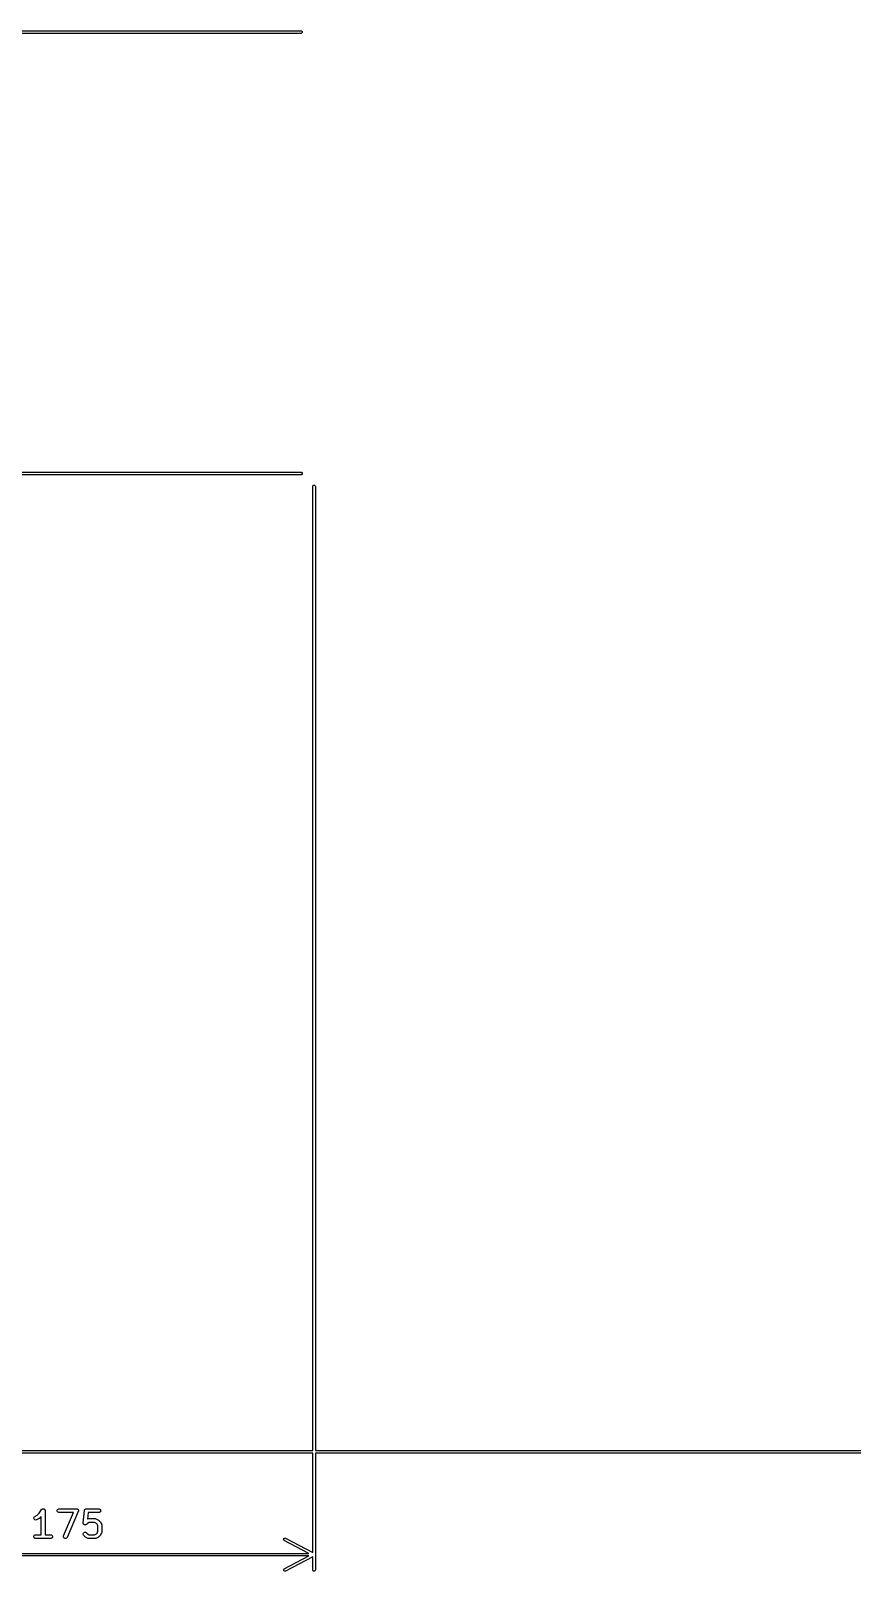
# Model space of a CAD drawing. Header units: inches. Extents: x 0.4 to 11.3, y -7.9 to -0.4.
# Drawn here: x 1.648 to 2.895, y -6.517 to -4.181 of the extents above; entities that cross this region are included whole.
import ezdxf

# ---------------------------------------------------------------- set-up
doc = ezdxf.new("R2010")
doc.units = ezdxf.units.IN
doc.header["$MEASUREMENT"] = 0
doc.layers.add('User.Drawings', color=9, linetype='CONTINUOUS', true_color=0xc2c2c2)

msp = doc.modelspace()

# ---------------------------------------------------------------- linework, layer by layer
at = {"layer": 'User.Drawings', "linetype": 'CONTINUOUS'}
for p, q in [((1.1229, -4.1811), (2.0536, -4.1811)), ((2.0586, -4.185), (1.1375, -4.185)), ((2.0536, -4.1811), (2.0586, -4.1811)), ((2.0586, -4.1811), (2.0593, -4.1813)), ((2.0593, -4.1849), (2.0586, -4.185)), ((2.0593, -4.1813), (2.0604, -4.1823)), ((2.0604, -4.1838), (2.0593, -4.1849)), ((2.0604, -4.1823), (2.0604, -4.1838)), ((1.1375, -4.8504), (2.0586, -4.8504)), ((2.0586, -4.8543), (1.141, -4.8543)), ((2.0586, -4.8504), (2.0593, -4.8505)), ((2.0593, -4.8542), (2.0586, -4.8543)), ((2.0593, -4.8505), (2.0604, -4.8516)), ((2.0604, -4.8531), (2.0593, -4.8542)), ((2.0604, -4.8516), (2.0604, -4.8531)), ((2.0763, -4.872), (2.0764, -4.8713)), ((2.0763, -6.3339), (2.0763, -4.872)), ((2.0764, -4.8713), (2.0775, -4.8702)), ((2.0775, -4.8702), (2.079, -4.8702)), ((2.079, -4.8702), (2.0801, -4.8713)), ((2.0801, -4.8713), (2.0802, -4.872)), ((2.0802, -4.872), (2.0802, -6.3339)), ((1.2193, -6.3339), (2.0763, -6.3339)), ((2.0763, -6.3378), (1.2193, -6.3378)), ((2.0763, -6.4885), (2.0763, -6.3378)), ((2.0802, -6.3339), (11.1004, -6.3339)), ((11.1267, -6.3378), (2.0802, -6.3378)), ((2.0802, -6.3378), (2.0802, -6.5148)), ((1.6646, -6.4234), (1.665, -6.4229)), ((1.665, -6.4229), (1.6652, -6.4227)), ((1.6652, -6.4227), (1.6654, -6.4225)), ((1.6654, -6.4225), (1.6657, -6.4224)), ((1.6657, -6.4224), (1.6659, -6.4223)), ((1.6659, -6.4223), (1.6662, -6.4222)), ((1.6662, -6.4222), (1.6665, -6.4221)), ((1.6665, -6.4221), (1.6668, -6.4221)), ((1.6668, -6.4221), (1.667, -6.422)), ((1.667, -6.422), (1.6673, -6.4221)), ((1.6673, -6.4221), (1.6676, -6.4221)), ((1.6676, -6.4221), (1.6679, -6.4222)), ((1.6679, -6.4222), (1.6682, -6.4223)), ((1.6682, -6.4223), (1.6684, -6.4224)), ((1.6684, -6.4224), (1.6687, -6.4225)), ((1.6687, -6.4225), (1.6689, -6.4227)), ((1.6689, -6.4227), (1.6691, -6.4229)), ((1.6691, -6.4229), (1.6693, -6.4231)), ((1.689, -6.4234), (1.6898, -6.4225)), ((1.6898, -6.4225), (1.6908, -6.4221)), ((1.6908, -6.4221), (1.6914, -6.422)), ((1.6914, -6.422), (1.7177, -6.422)), ((1.7177, -6.422), (1.7182, -6.4221)), ((1.7182, -6.4221), (1.7183, -6.4221)), ((1.7183, -6.4221), (1.7183, -6.4221)), ((1.7183, -6.4221), (1.7188, -6.4223)), ((1.7188, -6.4223), (1.7193, -6.4225)), ((1.7193, -6.4225), (1.7193, -6.4226)), ((1.7193, -6.4226), (1.7193, -6.4226)), ((1.7193, -6.4226), (1.7197, -6.423)), ((1.7197, -6.423), (1.7201, -6.4234)), ((1.7304, -6.4231), (1.7307, -6.4228)), ((1.7307, -6.4228), (1.731, -6.4225)), ((1.731, -6.4225), (1.7312, -6.4225)), ((1.7312, -6.4225), (1.7313, -6.4224)), ((1.7313, -6.4224), (1.7317, -6.4223)), ((1.7317, -6.4223), (1.7321, -6.4221)), ((1.7321, -6.4221), (1.7323, -6.4221)), ((1.7323, -6.4221), (1.7324, -6.4221)), ((1.7324, -6.4221), (1.7325, -6.4221)), ((1.7325, -6.4221), (1.7327, -6.422)), ((1.7327, -6.422), (1.7514, -6.422)), ((1.7514, -6.422), (1.752, -6.4221)), ((1.752, -6.4221), (1.7531, -6.4225)), ((1.7531, -6.4225), (1.7539, -6.4234)), ((1.6529, -6.4359), (1.6532, -6.4348)), ((1.653, -6.437), (1.6529, -6.4359)), ((1.6535, -6.4381), (1.653, -6.437)), ((1.6532, -6.4348), (1.654, -6.4339)), ((1.6543, -6.4388), (1.6535, -6.4381)), ((1.654, -6.4339), (1.6545, -6.4336)), ((1.6554, -6.4392), (1.6543, -6.4388)), ((1.6545, -6.4336), (1.6578, -6.4319)), ((1.6566, -6.4391), (1.6554, -6.4392)), ((1.6571, -6.4389), (1.6566, -6.4391)), ((1.6609, -6.437), (1.6571, -6.4389)), ((1.6578, -6.4319), (1.661, -6.4287)), ((1.6611, -6.4369), (1.6609, -6.437)), ((1.661, -6.4287), (1.6646, -6.4234)), ((1.6612, -6.4368), (1.6611, -6.4369)), ((1.6613, -6.4368), (1.6612, -6.4368)), ((1.6614, -6.4367), (1.6613, -6.4368)), ((1.6616, -6.4365), (1.6614, -6.4366)), ((1.6614, -6.4366), (1.6614, -6.4367)), ((1.6641, -6.434), (1.6616, -6.4365)), ((1.6641, -6.4614), (1.6641, -6.434)), ((1.6646, -6.4234), (1.6646, -6.4234)), ((1.6646, -6.4234), (1.6646, -6.4234)), ((1.6646, -6.4234), (1.6646, -6.4234)), ((1.6693, -6.4231), (1.6695, -6.4234)), ((1.6695, -6.4234), (1.6696, -6.4236)), ((1.6696, -6.4236), (1.6698, -6.4239)), ((1.6698, -6.4239), (1.6698, -6.4241)), ((1.6698, -6.4241), (1.6699, -6.4244)), ((1.6699, -6.4244), (1.67, -6.425)), ((1.67, -6.425), (1.67, -6.425)), ((1.67, -6.425), (1.67, -6.425)), ((1.67, -6.425), (1.67, -6.425)), ((1.67, -6.425), (1.67, -6.4614)), ((1.6885, -6.4244), (1.689, -6.4234)), ((1.6885, -6.4256), (1.6885, -6.4244)), ((1.689, -6.4266), (1.6885, -6.4256)), ((1.6898, -6.4274), (1.689, -6.4266)), ((1.6908, -6.4279), (1.6898, -6.4274)), ((1.6914, -6.4279), (1.6908, -6.4279)), ((1.7132, -6.4279), (1.6914, -6.4279)), ((1.6981, -6.4632), (1.7132, -6.4279)), ((1.7204, -6.4262), (1.7035, -6.4655)), ((1.7201, -6.4234), (1.7201, -6.4234)), ((1.7201, -6.4234), (1.7201, -6.4234)), ((1.7201, -6.4234), (1.7203, -6.4239)), ((1.7203, -6.4239), (1.7206, -6.4244)), ((1.7206, -6.4256), (1.7204, -6.4262)), ((1.7206, -6.4244), (1.7206, -6.4244)), ((1.7206, -6.4244), (1.7206, -6.4245)), ((1.7206, -6.4245), (1.7206, -6.425)), ((1.7206, -6.425), (1.7206, -6.4256)), ((1.7206, -6.4256), (1.7206, -6.4256)), ((1.7206, -6.4256), (1.7206, -6.4256)), ((1.7279, -6.4434), (1.7297, -6.4247)), ((1.7279, -6.444), (1.7279, -6.4434)), ((1.7279, -6.4442), (1.7279, -6.444)), ((1.7279, -6.4443), (1.7279, -6.4442)), ((1.7281, -6.4447), (1.7279, -6.4443)), ((1.7282, -6.4451), (1.7281, -6.4447)), ((1.7283, -6.4452), (1.7282, -6.4451)), ((1.7283, -6.4454), (1.7283, -6.4452)), ((1.7286, -6.4457), (1.7283, -6.4454)), ((1.7289, -6.446), (1.7286, -6.4457)), ((1.729, -6.4461), (1.7289, -6.446)), ((1.7292, -6.4462), (1.729, -6.4461)), ((1.7295, -6.4464), (1.7292, -6.4462)), ((1.7299, -6.4466), (1.7295, -6.4464)), ((1.7297, -6.4247), (1.7298, -6.4245)), ((1.7298, -6.4241), (1.73, -6.4238)), ((1.7298, -6.4243), (1.7298, -6.4241)), ((1.7298, -6.4244), (1.7298, -6.4243)), ((1.7298, -6.4245), (1.7298, -6.4244)), ((1.73, -6.4238), (1.7302, -6.4234)), ((1.7302, -6.4234), (1.7303, -6.4232)), ((1.7303, -6.4232), (1.7304, -6.4231)), ((1.7318, -6.4465), (1.7314, -6.4466)), ((1.7322, -6.4463), (1.7318, -6.4465)), ((1.7323, -6.4463), (1.7322, -6.4463)), ((1.7324, -6.4462), (1.7323, -6.4463)), ((1.7329, -6.4458), (1.7324, -6.4462)), ((1.7344, -6.4443), (1.7329, -6.4458)), ((1.7353, -6.4279), (1.7344, -6.4377)), ((1.7344, -6.4377), (1.7351, -6.4373)), ((1.7371, -6.4429), (1.7344, -6.4443)), ((1.7351, -6.4373), (1.7356, -6.4371)), ((1.7514, -6.4279), (1.7353, -6.4279)), ((1.7356, -6.4371), (1.7357, -6.4371)), ((1.7357, -6.4371), (1.7358, -6.4371)), ((1.7358, -6.4371), (1.7364, -6.437)), ((1.7364, -6.437), (1.7458, -6.437)), ((1.7451, -6.4429), (1.7371, -6.4429)), ((1.7478, -6.4443), (1.7451, -6.4429)), ((1.7458, -6.437), (1.7464, -6.4371)), ((1.7464, -6.4371), (1.7465, -6.4371)), ((1.7465, -6.4371), (1.7466, -6.4371)), ((1.7466, -6.4371), (1.7471, -6.4373)), ((1.7471, -6.4373), (1.7509, -6.4392)), ((1.749, -6.4455), (1.7478, -6.4443)), ((1.7503, -6.4482), (1.749, -6.4455)), ((1.7509, -6.4392), (1.7511, -6.4394)), ((1.7511, -6.4394), (1.7512, -6.4394)), ((1.7512, -6.4394), (1.7513, -6.4395)), ((1.7513, -6.4395), (1.7513, -6.4395)), ((1.7513, -6.4395), (1.7514, -6.4396)), ((1.752, -6.4279), (1.7514, -6.4279)), ((1.7514, -6.4396), (1.7516, -6.4398)), ((1.7516, -6.4398), (1.7535, -6.4417)), ((1.7531, -6.4274), (1.752, -6.4279)), ((1.7539, -6.4266), (1.7531, -6.4274)), ((1.7535, -6.4417), (1.7537, -6.4419)), ((1.7537, -6.4419), (1.7537, -6.4419)), ((1.7537, -6.4419), (1.7538, -6.442)), ((1.7538, -6.442), (1.7539, -6.4421)), ((1.7539, -6.4234), (1.7543, -6.4244)), ((1.7543, -6.4256), (1.7539, -6.4266)), ((1.7539, -6.4421), (1.7539, -6.4422)), ((1.7539, -6.4422), (1.7541, -6.4424)), ((1.7541, -6.4424), (1.7559, -6.4462)), ((1.7543, -6.4244), (1.7543, -6.4256)), ((1.7559, -6.4462), (1.7561, -6.4467)), ((1.6529, -6.4638), (1.6533, -6.4627)), ((1.6529, -6.4649), (1.6529, -6.4638)), ((1.6533, -6.466), (1.6529, -6.4649)), ((1.6533, -6.4627), (1.6542, -6.4619)), ((1.6542, -6.4668), (1.6533, -6.466)), ((1.6542, -6.4619), (1.6552, -6.4615)), ((1.6552, -6.4673), (1.6542, -6.4668)), ((1.6552, -6.4615), (1.6558, -6.4614)), ((1.6558, -6.4673), (1.6552, -6.4673)), ((1.6558, -6.4614), (1.6641, -6.4614)), ((1.6783, -6.4673), (1.6558, -6.4673)), ((1.67, -6.4614), (1.6783, -6.4614)), ((1.6783, -6.4614), (1.6789, -6.4615)), ((1.6789, -6.4673), (1.6783, -6.4673)), ((1.6789, -6.4615), (1.6799, -6.4619)), ((1.6799, -6.4668), (1.6789, -6.4673)), ((1.6799, -6.4619), (1.6808, -6.4627)), ((1.6808, -6.466), (1.6799, -6.4668)), ((1.6808, -6.4627), (1.6812, -6.4638)), ((1.6812, -6.4649), (1.6808, -6.466)), ((1.6812, -6.4638), (1.6812, -6.4649)), ((1.6979, -6.4638), (1.6981, -6.4632)), ((1.6979, -6.4649), (1.6979, -6.4638)), ((1.6983, -6.466), (1.6979, -6.4649)), ((1.6991, -6.4668), (1.6983, -6.466)), ((1.7002, -6.4673), (1.6991, -6.4668)), ((1.7013, -6.4673), (1.7002, -6.4673)), ((1.7024, -6.4668), (1.7013, -6.4673)), ((1.7032, -6.466), (1.7024, -6.4668)), ((1.7035, -6.4655), (1.7032, -6.466)), ((1.7279, -6.46), (1.7283, -6.459)), ((1.7279, -6.4612), (1.7279, -6.46)), ((1.7283, -6.4623), (1.7279, -6.4612)), ((1.7283, -6.459), (1.7292, -6.4582)), ((1.7287, -6.4627), (1.7283, -6.4623)), ((1.7306, -6.4646), (1.7287, -6.4627)), ((1.7292, -6.4582), (1.7302, -6.4577)), ((1.7301, -6.4466), (1.7299, -6.4466)), ((1.7302, -6.4466), (1.7301, -6.4466)), ((1.7306, -6.4466), (1.7302, -6.4466)), ((1.7302, -6.4577), (1.7314, -6.4577)), ((1.7311, -6.4467), (1.7306, -6.4466)), ((1.7308, -6.4648), (1.7306, -6.4646)), ((1.7309, -6.4648), (1.7308, -6.4648)), ((1.7309, -6.4649), (1.7309, -6.4648)), ((1.731, -6.4649), (1.7309, -6.4649)), ((1.7311, -6.465), (1.731, -6.4649)), ((1.7312, -6.4466), (1.7311, -6.4467)), ((1.7313, -6.4651), (1.7311, -6.465)), ((1.7314, -6.4466), (1.7312, -6.4466)), ((1.7351, -6.467), (1.7313, -6.4651)), ((1.7314, -6.4577), (1.7324, -6.4582)), ((1.7324, -6.4582), (1.7329, -6.4585)), ((1.7329, -6.4585), (1.7344, -6.4601)), ((1.7344, -6.4601), (1.7371, -6.4614)), ((1.7356, -6.4672), (1.7351, -6.467)), ((1.7357, -6.4672), (1.7356, -6.4672)), ((1.7358, -6.4673), (1.7357, -6.4672)), ((1.7364, -6.4673), (1.7358, -6.4673)), ((1.7458, -6.4673), (1.7364, -6.4673)), ((1.7371, -6.4614), (1.7451, -6.4614)), ((1.7451, -6.4614), (1.7478, -6.4601)), ((1.7464, -6.4673), (1.7458, -6.4673)), ((1.7465, -6.4672), (1.7464, -6.4673)), ((1.7466, -6.4672), (1.7465, -6.4672)), ((1.7471, -6.467), (1.7466, -6.4672)), ((1.7509, -6.4651), (1.7471, -6.467)), ((1.7478, -6.4601), (1.749, -6.4589)), ((1.749, -6.4589), (1.7503, -6.4562)), ((1.7503, -6.4562), (1.7503, -6.4482)), ((1.7511, -6.465), (1.7509, -6.4651)), ((1.7512, -6.4649), (1.7511, -6.465)), ((1.7513, -6.4649), (1.7512, -6.4649)), ((1.7514, -6.4648), (1.7513, -6.4648)), ((1.7513, -6.4648), (1.7513, -6.4649)), ((1.7516, -6.4646), (1.7514, -6.4648)), ((1.7535, -6.4627), (1.7516, -6.4646)), ((1.7537, -6.4625), (1.7535, -6.4627)), ((1.7538, -6.4623), (1.7537, -6.4624)), ((1.7537, -6.4624), (1.7537, -6.4625)), ((1.7539, -6.4623), (1.7538, -6.4623)), ((1.7541, -6.4619), (1.7539, -6.4622)), ((1.7539, -6.4622), (1.7539, -6.4623)), ((1.7559, -6.4582), (1.7541, -6.4619)), ((1.7561, -6.4576), (1.7559, -6.4582)), ((1.7561, -6.4467), (1.7561, -6.4468)), ((1.7561, -6.4468), (1.7562, -6.4469)), ((1.7562, -6.4574), (1.7561, -6.4575)), ((1.7561, -6.4575), (1.7561, -6.4576)), ((1.7562, -6.4469), (1.7562, -6.4475)), ((1.7562, -6.4475), (1.7562, -6.4569)), ((1.7562, -6.4569), (1.7562, -6.4574)), ((2.0319, -6.4685), (2.0326, -6.4671)), ((2.0324, -6.4699), (2.0319, -6.4685)), ((2.0326, -6.4671), (2.0341, -6.4667)), ((2.0341, -6.4667), (2.0348, -6.4669)), ((2.0348, -6.4669), (2.0763, -6.4885)), ((1.2077, -6.4898), (2.0702, -6.4898)), ((2.033, -6.4704), (2.0324, -6.4699)), ((2.0702, -6.4898), (2.033, -6.4704)), ((2.0702, -6.4937), (1.2077, -6.4937)), ((2.0319, -6.515), (2.0324, -6.5136)), ((2.0326, -6.5163), (2.0319, -6.515)), ((2.0324, -6.5136), (2.033, -6.5131)), ((2.0341, -6.5168), (2.0326, -6.5163)), ((2.033, -6.5131), (2.0702, -6.4937)), ((2.0763, -6.495), (2.0348, -6.5166)), ((2.0763, -6.5148), (2.0763, -6.495)), ((2.0764, -6.5156), (2.0763, -6.5148)), ((2.0775, -6.5166), (2.0764, -6.5156)), ((2.0801, -6.5156), (2.079, -6.5166)), ((2.0802, -6.5148), (2.0801, -6.5156)), ((2.0348, -6.5166), (2.0341, -6.5168)), ((2.079, -6.5166), (2.0775, -6.5166))]:
    msp.add_line(p, q, dxfattribs=at)

doc.saveas('drawing.dxf')
